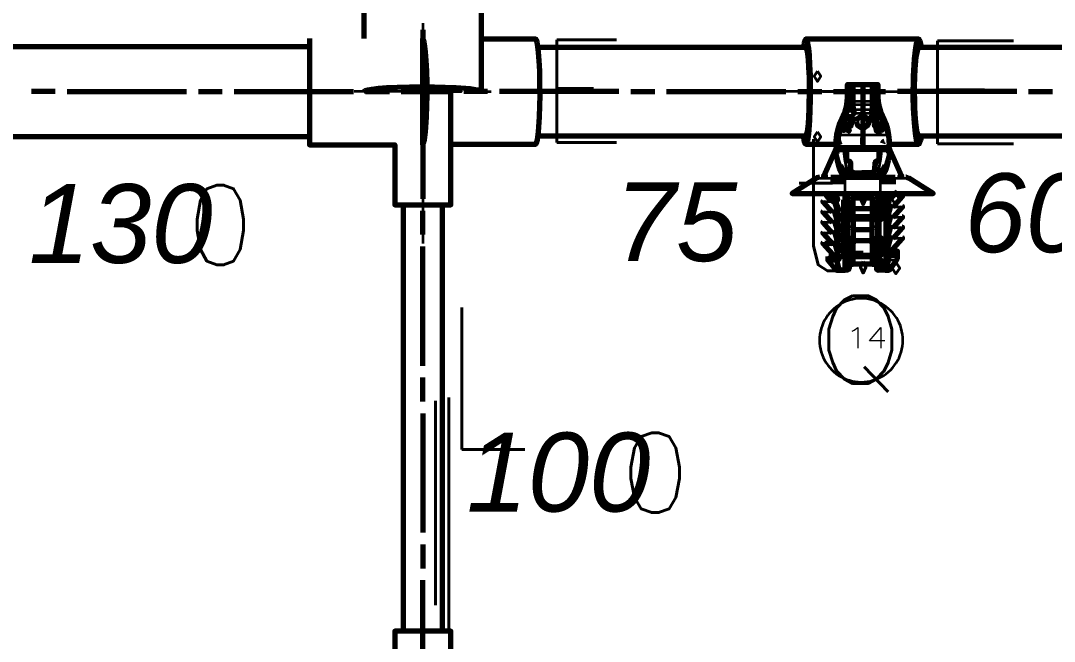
# Model space of a CAD drawing. Extents: x 0 to 174, y 0 to 33.
# Drawn here: x 29.973 to 33.384, y 7.103 to 9.153 of the extents above; entities that cross this region are included whole.
import ezdxf
from ezdxf.enums import TextEntityAlignment as Align

# ---------------------------------------------------------------- set-up
doc = ezdxf.new("R2010")
doc.units = 0
doc.layers.add('PDF2_문자', color=7, linetype='Continuous')
doc.layers.add('PDF2_형상', color=157, linetype='Continuous', true_color=0x405f80)
doc.layers.add('YOLO_TEXT', color=3, linetype='Continuous', true_color=0x008230)
doc.styles.add('OCR_LATIN', font='txt.shx')
doc.styles.add('PDF LucidaHandwriting Italic', font='ariali.ttf')

msp = doc.modelspace()

# ---------------------------------------------------------------- linework, layer by layer
at = {"layer": 'PDF2_형상', "lineweight": 70}
for points in [[(31.1057, 8.9185), (31.1069, 8.9201), (31.1101, 8.9219), (31.1188, 8.9243), (31.1317, 8.9267), (31.1536, 8.9293), (31.181, 8.9315), (31.2164, 8.9333), (31.2558, 8.9344), (31.3389, 8.9346), (31.4093, 8.9321), (31.456, 8.9282), (31.4806, 8.9243), (31.4906, 8.9213), (31.4926, 8.92), (31.4932, 8.9193), (31.4935, 8.9188), (31.4935, 8.9185), (31.4935, 9.2911)], [(31.1057, 9.2911), (31.1057, 9.0938)], [(30.9256, 9.0938), (30.9256, 8.7431), (31.2071, 8.7431), (31.2071, 8.5444), (31.3921, 8.5444), (31.3921, 8.9185)], [(31.2996, 8.7431), (31.2996, 9.0938)], [(31.2996, 8.7453), (31.2999, 8.7453), (31.3004, 8.7456), (31.3011, 8.7461), (31.3024, 8.7483), (31.3053, 8.7589), (31.3089, 8.7854), (31.3124, 8.8351), (31.314, 8.9072), (31.3139, 8.9475), (31.3129, 8.9861), (31.3114, 9.0197), (31.3092, 9.0485), (31.3069, 9.0676), (31.3044, 9.0815), (31.3025, 9.0881), (31.3011, 9.0907), (31.2996, 9.0917)], [(31.3921, 8.7453), (31.6724, 8.7453), (31.6726, 8.7453), (31.6732, 8.7456), (31.6738, 8.7461), (31.675, 8.7483), (31.6779, 8.7589), (31.6815, 8.7854), (31.685, 8.8351), (31.6868, 8.9072), (31.6865, 8.9475), (31.6857, 8.9861), (31.684, 9.0197), (31.6819, 9.0485), (31.6797, 9.0676), (31.6772, 9.0815), (31.6753, 9.0881), (31.6738, 9.0907), (31.6724, 9.0917), (31.4935, 9.0917)], [(32.9461, 8.7728), (32.9428, 8.7567), (32.9394, 8.7479), (32.9381, 8.746), (32.9374, 8.7454), (32.9367, 8.7453), (32.936, 8.7453), (32.9353, 8.7456), (32.9346, 8.7461), (32.9328, 8.7487), (32.9307, 8.7542), (32.9281, 8.7654), (32.9256, 8.7807), (32.9231, 8.8036), (32.921, 8.831), (32.9194, 8.8639), (32.9186, 8.8992), (32.9193, 8.9694), (32.9224, 9.0261), (32.9265, 9.0628), (32.9304, 9.0818), (32.9336, 9.0896), (32.935, 9.0911), (32.9357, 9.0915), (32.9364, 9.0917), (32.7517, 9.0917), (32.564, 9.0917), (32.566, 9.09), (32.5678, 9.086), (32.5697, 9.0776), (32.5722, 9.0611), (32.5744, 9.0389), (32.5764, 9.0078), (32.5778, 8.9721), (32.5783, 8.8928), (32.5762, 8.824), (32.5726, 8.7789), (32.569, 8.7561), (32.5663, 8.7474), (32.5651, 8.7457), (32.5646, 8.7453), (32.5642, 8.7453), (32.5639, 8.7453), (32.5636, 8.7453), (32.5631, 8.7456), (32.5624, 8.7462), (32.5608, 8.7497), (32.5583, 8.7589), (32.5563, 8.7728)], [(32.564, 9.0917), (32.5638, 9.0915), (32.5632, 9.0913), (32.5626, 9.0907), (32.5614, 9.0886), (32.5583, 9.0779), (32.5563, 9.064)], [(32.9461, 9.064), (32.9439, 9.076), (32.9414, 9.0846), (32.9394, 9.0892), (32.9379, 9.091), (32.9364, 9.0917)], [(30.9256, 9.0663), (29.1699, 9.0663)], [(31.6801, 8.7728), (32.564, 8.7728), (32.5643, 8.7728), (32.5646, 8.7729), (32.5651, 8.7733), (32.5663, 8.7753), (32.5689, 8.7851), (32.5722, 8.8108), (32.5751, 8.86), (32.5762, 8.9293), (32.5756, 8.9654), (32.5742, 8.9985), (32.5724, 9.0244), (32.5701, 9.0446), (32.5682, 9.0556), (32.566, 9.0622), (32.564, 9.064), (31.6801, 9.064)], [(33.5435, 9.064), (32.9364, 9.064), (32.9358, 9.0639), (32.9351, 9.0636), (32.9337, 9.0619), (32.9308, 9.0536), (32.9271, 9.0331), (32.9235, 8.994), (32.9214, 8.9362), (32.9222, 8.8707), (32.9236, 8.8415), (32.9257, 8.8161), (32.9279, 8.7981), (32.9304, 8.7846), (32.9325, 8.7776), (32.9343, 8.7742), (32.9364, 8.7728), (33.5435, 8.7728)], [(32.6642, 8.7453), (32.6644, 8.7561), (32.6665, 8.7761), (32.6713, 8.7988), (32.6771, 8.8165), (32.6865, 8.8381), (32.6931, 8.8529), (32.6978, 8.8685), (32.7007, 8.8846), (32.7017, 8.9007), (32.7017, 8.9421), (32.7117, 8.9421), (32.7179, 8.9421), (32.7204, 8.9421), (32.7229, 8.9421), (32.7804, 8.9421), (32.7829, 8.9421), (32.7854, 8.9421), (32.7917, 8.9421), (32.8017, 8.9421), (32.8017, 8.9007), (32.8026, 8.8846), (32.8054, 8.8685), (32.8101, 8.8529), (32.8167, 8.8381), (32.8225, 8.8258), (32.8274, 8.8133), (32.8329, 8.7949), (32.8368, 8.7761), (32.8389, 8.7561), (32.8392, 8.7453)], [(32.7211, 8.8585), (32.7207, 8.8632), (32.7204, 8.8728), (32.7204, 8.9421)], [(32.7829, 8.9421), (32.7829, 8.8728), (32.7825, 8.8632), (32.7821, 8.8585)], [(31.3118, 8.9301), (31.3118, 8.9293), (31.3108, 8.86), (31.3078, 8.8108), (31.3044, 8.7851), (31.3018, 8.7753), (31.3007, 8.7733), (31.3001, 8.7729), (31.2999, 8.7728), (31.2996, 8.7728), (31.2999, 8.7728), (31.3001, 8.7729), (31.3007, 8.7733), (31.3018, 8.7753), (31.3044, 8.7851), (31.3078, 8.8108), (31.3108, 8.86), (31.3118, 8.9293), (31.3117, 8.9325)], [(31.3094, 8.9303), (31.3046, 8.9303), (31.2996, 8.9303), (31.3057, 8.9303), (31.3117, 8.9301)], [(31.2996, 8.9185), (31.3094, 8.9185)], [(32.7014, 8.8872), (32.701, 8.8875), (32.701, 8.8878)], [(32.8065, 8.8449), (32.8042, 8.8606), (32.8019, 8.8872), (32.8022, 8.8875), (32.8022, 8.8878), (32.8018, 8.8876), (32.796, 8.8872)], [(32.699, 8.8606), (32.6968, 8.8449)], [(32.7167, 8.8493), (32.7167, 8.8606)], [(32.7867, 8.8606), (32.7867, 8.8493)], [(32.681, 8.8082), (32.6765, 8.7935), (32.6733, 8.7786)], [(32.8229, 8.8062), (32.8176, 8.8206), (32.8111, 8.8344)], [(29.1699, 8.7707), (30.9256, 8.7707)], [(32.6714, 8.7754), (32.6696, 8.7572), (32.6692, 8.7417)], [(32.564, 8.7453), (32.6642, 8.7453), (32.6642, 8.7371)], [(32.6642, 8.7339), (32.6638, 8.7322), (32.6222, 8.6389), (32.6285, 8.641), (32.6222, 8.6389), (32.6204, 8.6368), (32.6178, 8.636)], [(32.6692, 8.7322), (32.666, 8.7333), (32.6644, 8.7353), (32.6642, 8.7369), (32.6642, 8.7306), (32.6642, 8.7278), (32.6642, 8.7265), (32.6642, 8.7258), (32.6638, 8.7188), (32.6619, 8.7121), (32.6618, 8.7118), (32.6601, 8.7093)], [(32.6704, 8.7457), (32.6704, 8.7453), (32.6672, 8.7444), (32.665, 8.7421), (32.6642, 8.739)], [(32.6642, 8.7353), (32.6649, 8.739), (32.6671, 8.7424), (32.6703, 8.7444), (32.6742, 8.7453)], [(32.6801, 8.7535), (32.6767, 8.7524), (32.675, 8.7503), (32.6742, 8.7469)], [(32.8226, 8.7535), (32.8192, 8.7524), (32.8175, 8.7503), (32.8167, 8.7469)], [(32.8392, 8.739), (32.8383, 8.7421), (32.836, 8.7444), (32.8329, 8.7453)], [(32.8342, 8.7322), (32.8375, 8.7335), (32.839, 8.7363), (32.8392, 8.7371), (32.8392, 8.7453), (32.9364, 8.7453)], [(32.8392, 8.735), (32.8378, 8.7317), (32.8347, 8.7301), (32.8342, 8.7301)], [(32.8431, 8.7093), (32.8414, 8.7118), (32.8413, 8.7121), (32.8394, 8.7188), (32.8392, 8.7258), (32.8392, 8.7267), (32.8392, 8.7278), (32.8392, 8.7306), (32.8392, 8.735), (32.8392, 8.7369)], [(32.8392, 8.7339), (32.8394, 8.7322)], [(32.6638, 8.7322), (32.6601, 8.7121)], [(32.6642, 8.7306), (32.6644, 8.7287), (32.6656, 8.7272), (32.6672, 8.7262), (32.6692, 8.726)], [(32.6662, 8.7161), (32.6662, 8.7164), (32.6667, 8.72), (32.6681, 8.724), (32.6653, 8.7254), (32.6642, 8.7274), (32.6642, 8.7278)], [(32.8342, 8.7324), (32.6692, 8.7324)], [(32.6992, 8.726), (32.7026, 8.7274), (32.6992, 8.726), (32.6981, 8.7243), (32.6976, 8.7225)], [(32.6976, 8.7222), (32.6976, 8.7222)], [(32.8056, 8.7225), (32.8051, 8.7244), (32.8039, 8.7261), (32.8006, 8.7274), (32.7675, 8.7274), (32.7564, 8.7274), (32.7124, 8.7274), (32.7026, 8.7274)], [(32.8033, 8.6906), (32.8004, 8.6892), (32.7999, 8.6892), (32.7994, 8.6892), (32.7993, 8.6892), (32.8033, 8.6906), (32.804, 8.6914), (32.8056, 8.6954), (32.8057, 8.7222), (32.8056, 8.6954), (32.804, 8.6914)], [(32.8392, 8.7278), (32.839, 8.7274), (32.8382, 8.7257), (32.8368, 8.7246), (32.8351, 8.724), (32.8365, 8.72), (32.8369, 8.7163), (32.8369, 8.7161)], [(32.8856, 8.636), (32.8828, 8.6368), (32.881, 8.6389), (32.8747, 8.641), (32.8747, 8.636), (32.8747, 8.641), (32.881, 8.6389), (32.8394, 8.7322), (32.8431, 8.7121)], [(32.6786, 8.6753), (32.684, 8.6636), (32.6897, 8.6543), (32.6937, 8.6493), (32.6983, 8.6449)], [(32.7051, 8.689), (32.7047, 8.6892), (32.704, 8.6892), (32.7012, 8.6897), (32.6992, 8.6914)], [(32.7097, 8.6865), (32.7069, 8.6888), (32.7051, 8.689), (32.7089, 8.6875), (32.7097, 8.6865), (32.711, 8.6829)], [(32.7111, 8.6633), (32.711, 8.6829), (32.7111, 8.6633), (32.7111, 8.6632)], [(32.7921, 8.6632), (32.7908, 8.6579), (32.7921, 8.6632), (32.7921, 8.6633), (32.7922, 8.6829), (32.7928, 8.6851), (32.795, 8.6881), (32.7985, 8.6892), (32.7986, 8.6892), (32.7992, 8.6892)], [(32.7922, 8.6829), (32.7921, 8.6633)], [(32.7993, 8.6892), (32.7985, 8.6892), (32.7949, 8.6879), (32.7928, 8.6851)], [(32.8244, 8.6749), (32.8178, 8.6611), (32.8119, 8.6524), (32.8049, 8.6449)], [(32.6097, 8.636), (32.6004, 8.6338), (32.5992, 8.6329), (32.519, 8.5819), (32.6925, 8.5819), (32.8107, 8.5819), (32.9335, 8.5819), (32.971, 8.5819), (32.9808, 8.5819), (32.9828, 8.5819), (32.9842, 8.5819), (32.904, 8.6329), (32.895, 8.636), (32.8935, 8.636)], [(32.6285, 8.636), (32.6285, 8.641)], [(32.6463, 8.636), (32.6608, 8.636), (32.6925, 8.636), (32.8107, 8.636), (32.8424, 8.636), (32.8588, 8.636)], [(32.6861, 8.6443), (32.6872, 8.6418), (32.6869, 8.639), (32.6851, 8.6368), (32.6825, 8.636)], [(32.7124, 8.6579), (32.7111, 8.6632), (32.7124, 8.6579), (32.7143, 8.6551), (32.7183, 8.6519), (32.7239, 8.6507), (32.7486, 8.6507), (32.7546, 8.6507), (32.7486, 8.6507)], [(32.7908, 8.6579), (32.789, 8.6551), (32.785, 8.6519), (32.7794, 8.6507), (32.7546, 8.6507)], [(32.6447, 8.6212), (32.6925, 8.6212)], [(32.8107, 8.6212), (32.8604, 8.6212)], [(32.6382, 8.5807), (32.6322, 8.5775), (32.6312, 8.5769), (32.63, 8.5803), (32.6296, 8.5839)], [(32.6312, 8.5769), (32.634, 8.5718), (32.641, 8.5756), (32.634, 8.5718), (32.6379, 8.5672), (32.6626, 8.5478)], [(32.6428, 8.5733), (32.6379, 8.5672)], [(32.6444, 8.5814), (32.6453, 8.58), (32.6479, 8.5768), (32.6619, 8.566), (32.6633, 8.5653), (32.665, 8.5656), (32.6662, 8.5667), (32.6667, 8.5682), (32.6681, 8.5604), (32.6654, 8.56), (32.6619, 8.566), (32.6639, 8.5653), (32.6658, 8.5663), (32.6667, 8.5682)], [(32.6619, 8.566), (32.6619, 8.566)], [(32.6661, 8.5665), (32.6643, 8.5651), (32.6626, 8.5649)], [(32.7201, 8.5221), (32.7201, 8.5256), (32.7201, 8.5269), (32.7201, 8.5297), (32.7201, 8.5379), (32.7201, 8.5506), (32.7201, 8.5663), (32.7201, 8.5681), (32.7201, 8.5689), (32.7201, 8.5692), (32.7201, 8.5693), (32.7201, 8.5694), (32.7201, 8.5693), (32.7201, 8.5681), (32.7831, 8.5681), (32.7831, 8.5663), (32.7831, 8.5506), (32.7831, 8.5379), (32.7831, 8.5297), (32.7831, 8.5269), (32.7831, 8.5221)], [(32.8274, 8.5811), (32.8274, 8.3339), (32.8269, 8.3303), (32.8264, 8.3293), (32.8262, 8.329), (32.8257, 8.3289), (32.8194, 8.3289), (32.8158, 8.3289), (32.8126, 8.3289), (32.8104, 8.3289), (32.8096, 8.3289), (32.8115, 8.3293), (32.8132, 8.3304), (32.8142, 8.3319), (32.8146, 8.3339)], [(32.8376, 8.3289), (32.8371, 8.3289), (32.8353, 8.3289), (32.8289, 8.3289), (32.8303, 8.331), (32.8372, 8.3619), (32.8381, 8.3674), (32.8383, 8.3732), (32.8383, 8.3792), (32.8378, 8.3811), (32.8304, 8.3811), (32.8299, 8.3817), (32.8297, 8.3831), (32.8297, 8.3842), (32.8301, 8.3875), (32.8436, 8.4337), (32.8433, 8.4362), (32.8414, 8.4362), (32.8411, 8.4361), (32.841, 8.4357), (32.8314, 8.409), (32.8311, 8.4085), (32.8308, 8.4083), (32.8307, 8.4082), (32.8306, 8.4083), (32.8303, 8.4085), (32.8299, 8.4096), (32.8297, 8.4112), (32.8297, 8.4156), (32.83, 8.4201), (32.8308, 8.4242), (32.8436, 8.4682), (32.8433, 8.4707), (32.8414, 8.4707), (32.8411, 8.4706), (32.841, 8.4701), (32.8314, 8.4435), (32.8311, 8.4429), (32.8308, 8.4428), (32.8307, 8.4426), (32.8306, 8.4428), (32.8303, 8.4429), (32.8299, 8.444), (32.8297, 8.4457), (32.8297, 8.45), (32.83, 8.4546), (32.8308, 8.4586), (32.8436, 8.5026), (32.8433, 8.5051), (32.8414, 8.5051), (32.8411, 8.505), (32.841, 8.5046), (32.8314, 8.4779), (32.8311, 8.4774), (32.8308, 8.4772), (32.8307, 8.4771), (32.8306, 8.4772), (32.8303, 8.4774), (32.8299, 8.4785), (32.8297, 8.4801), (32.8297, 8.4844), (32.83, 8.489), (32.8308, 8.4931), (32.8436, 8.5371), (32.8433, 8.5396), (32.8414, 8.5396), (32.8411, 8.5394), (32.841, 8.539), (32.8314, 8.5124), (32.8311, 8.5118), (32.8308, 8.5117), (32.8307, 8.5115), (32.8306, 8.5117), (32.8303, 8.5118), (32.8299, 8.5129), (32.8297, 8.5146), (32.8297, 8.5189), (32.83, 8.5235), (32.8308, 8.5275), (32.8436, 8.5715), (32.8433, 8.574), (32.8414, 8.574), (32.8411, 8.5739), (32.841, 8.5735)], [(32.8297, 8.549), (32.8297, 8.5812)], [(32.8401, 8.549), (32.8297, 8.549), (32.8299, 8.5474), (32.8303, 8.5463), (32.8306, 8.5461), (32.8307, 8.546), (32.8308, 8.5461), (32.8311, 8.5463), (32.8314, 8.5468), (32.841, 8.5735), (32.8314, 8.5468)], [(32.8413, 8.5822), (32.8378, 8.5765), (32.8351, 8.5769), (32.8365, 8.5846)], [(32.8351, 8.5642), (32.8351, 8.5704), (32.8351, 8.5719), (32.8351, 8.5757), (32.8351, 8.5769)], [(32.8397, 8.5638), (32.8678, 8.585)], [(32.8521, 8.5371), (32.8832, 8.5715), (32.8831, 8.5736), (32.8821, 8.574)], [(31.2346, 8.5444), (31.2346, 7.1369)], [(31.3646, 7.1369), (31.3646, 8.5444)], [(32.6212, 8.5572), (32.6197, 8.5558), (32.6201, 8.5547), (32.6511, 8.5203)], [(32.6631, 8.5022), (32.6735, 8.5022), (32.6732, 8.5068), (32.6725, 8.5107), (32.6596, 8.5547), (32.6596, 8.5565), (32.66, 8.5572), (32.6618, 8.5572), (32.6619, 8.5572), (32.6621, 8.5571), (32.6622, 8.5568)], [(32.6719, 8.53), (32.6622, 8.5568), (32.6719, 8.53), (32.6722, 8.5294), (32.6724, 8.5293), (32.6726, 8.5293), (32.6729, 8.5296), (32.6733, 8.5307), (32.6735, 8.5322)], [(32.689, 8.3661), (32.689, 8.5612)], [(32.6939, 8.5537), (32.6904, 8.5537), (32.6904, 8.4962), (32.6939, 8.4962)], [(32.701, 8.5537), (32.7064, 8.5537), (32.7064, 8.4962), (32.701, 8.4962)], [(32.7201, 8.5397), (32.7201, 8.5417), (32.7201, 8.5474)], [(32.7201, 8.4867), (32.7201, 8.4901), (32.7201, 8.4915), (32.7201, 8.4943), (32.7201, 8.5025), (32.7201, 8.515), (32.7201, 8.5308), (32.7201, 8.5326), (32.7201, 8.5335), (32.7201, 8.5337), (32.7201, 8.5339), (32.7201, 8.534), (32.7201, 8.5339), (32.7201, 8.5326), (32.7831, 8.5326), (32.7831, 8.5308), (32.7831, 8.5151), (32.7831, 8.5025), (32.7831, 8.4943), (32.7831, 8.4915), (32.7831, 8.4867)], [(32.7831, 8.5474), (32.7831, 8.5417), (32.7831, 8.5397)], [(32.8024, 8.4962), (32.7968, 8.4962), (32.7968, 8.5537), (32.8024, 8.5537)], [(32.8093, 8.5537), (32.8128, 8.5537), (32.8128, 8.4962), (32.8093, 8.4962)], [(32.8143, 8.5612), (32.8143, 8.5333)], [(32.8521, 8.5026), (32.8832, 8.5371), (32.8831, 8.5392), (32.8821, 8.5396)], [(32.6212, 8.5228), (32.6197, 8.5214), (32.6201, 8.5203), (32.6511, 8.4858)], [(32.6631, 8.4678), (32.6735, 8.4678), (32.6732, 8.4724), (32.6725, 8.4762), (32.6596, 8.5203), (32.6596, 8.5221), (32.66, 8.5228), (32.6618, 8.5228), (32.6619, 8.5228), (32.6621, 8.5226), (32.6622, 8.5224), (32.6719, 8.4956), (32.6722, 8.495), (32.6724, 8.4949), (32.6726, 8.4949), (32.6729, 8.4951), (32.6733, 8.4962), (32.6735, 8.4978), (32.6735, 8.5022)], [(32.7831, 8.5119), (32.7831, 8.5063), (32.7831, 8.5043), (32.7201, 8.5043), (32.7201, 8.5063), (32.7201, 8.5119)], [(32.7201, 8.4983), (32.7201, 8.4985), (32.7201, 8.4983)], [(32.7831, 8.4511), (32.7831, 8.4561), (32.7831, 8.4589), (32.7831, 8.4671), (32.7831, 8.4796), (32.7831, 8.4954), (32.7831, 8.4971), (32.7831, 8.4983), (32.7831, 8.4981), (32.7831, 8.4972), (32.7201, 8.4972), (32.7201, 8.4983), (32.7201, 8.4981), (32.7201, 8.4971), (32.7201, 8.4954), (32.7201, 8.4796), (32.7201, 8.4671), (32.7201, 8.4589), (32.7201, 8.4561), (32.7201, 8.4546), (32.7201, 8.4511)], [(32.7831, 8.4983), (32.7831, 8.4985), (32.7831, 8.4983)], [(32.8521, 8.4682), (32.8832, 8.5026), (32.8831, 8.5047), (32.8821, 8.5051)], [(32.6212, 8.4883), (32.6197, 8.4869), (32.6201, 8.4858), (32.6511, 8.4514)], [(32.6735, 8.4678), (32.6735, 8.4633), (32.6733, 8.4618), (32.6729, 8.4607), (32.6726, 8.4604), (32.6724, 8.4604), (32.6722, 8.4606), (32.6719, 8.4611), (32.6622, 8.4879), (32.6621, 8.4882), (32.6619, 8.4883), (32.6618, 8.4883), (32.66, 8.4883), (32.6596, 8.4876), (32.6596, 8.4858), (32.6725, 8.4418), (32.6732, 8.4379), (32.6735, 8.4333), (32.6735, 8.4289), (32.6733, 8.4274), (32.6729, 8.4263), (32.6726, 8.426), (32.6724, 8.426), (32.6722, 8.4261), (32.6719, 8.4267), (32.6622, 8.4535), (32.6621, 8.4537), (32.6619, 8.4539), (32.6618, 8.4539), (32.66, 8.4539), (32.6596, 8.4532), (32.6596, 8.4514), (32.6725, 8.4074), (32.6732, 8.4035), (32.6735, 8.3989), (32.6735, 8.3944), (32.6733, 8.3928), (32.6729, 8.3918), (32.6726, 8.3915), (32.6724, 8.3915), (32.6722, 8.3917), (32.6719, 8.3922), (32.6622, 8.419), (32.6621, 8.4193), (32.6619, 8.4194), (32.6618, 8.4194), (32.66, 8.4194), (32.6596, 8.4188), (32.6596, 8.4169), (32.6326, 8.4169), (32.6267, 8.4169)], [(32.7201, 8.4689), (32.7201, 8.4708), (32.7201, 8.4765)], [(32.7201, 8.4629), (32.7201, 8.4631), (32.7201, 8.4629)], [(32.7831, 8.4157), (32.7831, 8.4207), (32.7831, 8.4235), (32.7831, 8.4317), (32.7831, 8.4442), (32.7831, 8.46), (32.7831, 8.4617), (32.7831, 8.4629), (32.7831, 8.4626), (32.7831, 8.4618), (32.7201, 8.4618), (32.7201, 8.4629), (32.7201, 8.4626), (32.7201, 8.4617), (32.7201, 8.46), (32.7201, 8.4442), (32.7201, 8.4317), (32.7201, 8.4235), (32.7201, 8.4207), (32.7201, 8.4192), (32.7201, 8.4157)], [(32.7831, 8.4765), (32.7831, 8.4708), (32.7831, 8.4689)], [(32.7831, 8.4629), (32.7831, 8.4631), (32.7831, 8.4629)], [(32.8521, 8.4337), (32.8832, 8.4682), (32.8831, 8.4703), (32.8821, 8.4707)], [(32.6212, 8.4539), (32.6197, 8.4524), (32.6201, 8.4514), (32.6544, 8.4133)], [(32.6939, 8.4357), (32.6904, 8.4357), (32.6904, 8.3782), (32.6939, 8.3782)], [(32.701, 8.3782), (32.7064, 8.3782), (32.7064, 8.4357), (32.701, 8.4357)], [(32.7201, 8.4335), (32.7201, 8.4354), (32.7201, 8.4411)], [(32.7201, 8.4275), (32.7201, 8.4276), (32.7201, 8.4275)], [(32.7201, 8.3782), (32.7201, 8.381), (32.7201, 8.384), (32.7201, 8.3853), (32.7201, 8.3881), (32.7201, 8.3961), (32.7201, 8.4087), (32.7201, 8.4246), (32.7201, 8.4263), (32.7201, 8.4272), (32.7201, 8.4275), (32.7201, 8.4264), (32.7831, 8.4264), (32.7831, 8.4272), (32.7831, 8.4275), (32.7831, 8.4263), (32.7831, 8.4246), (32.7831, 8.4087), (32.7831, 8.3963), (32.7831, 8.3881), (32.7831, 8.3853), (32.7831, 8.384), (32.7831, 8.381), (32.7831, 8.379), (32.7831, 8.3782), (32.7831, 8.3757), (32.7831, 8.3683), (32.7831, 8.3608), (32.7831, 8.3544), (32.7831, 8.3501), (32.7831, 8.3486), (32.7921, 8.3486), (32.7969, 8.3486), (32.7969, 8.3339), (32.7972, 8.3319), (32.7983, 8.3304), (32.8, 8.3293), (32.8018, 8.3289), (32.8021, 8.3289), (32.8021, 8.329), (32.8022, 8.3382)], [(32.7831, 8.4411), (32.7831, 8.4354), (32.7831, 8.4335)], [(32.7831, 8.4275), (32.7831, 8.4276), (32.7831, 8.4275)], [(32.8024, 8.4357), (32.7968, 8.4357), (32.7968, 8.3782), (32.8024, 8.3782)], [(32.8093, 8.3782), (32.8128, 8.3782), (32.8128, 8.4357), (32.8093, 8.4357)], [(32.8403, 8.3842), (32.8415, 8.3875), (32.8832, 8.4337), (32.8831, 8.4358), (32.8821, 8.4362)], [(32.6212, 8.4194), (32.6197, 8.4179), (32.6201, 8.4169), (32.6618, 8.3707), (32.6631, 8.3674)], [(32.6596, 8.4169), (32.6731, 8.3707), (32.6735, 8.3674), (32.6735, 8.3664), (32.6729, 8.3643), (32.6653, 8.3643), (32.6531, 8.3643), (32.644, 8.3643), (32.644, 8.3693), (32.6463, 8.3693), (32.6431, 8.3736), (32.6426, 8.374), (32.6419, 8.3742), (32.6412, 8.3742), (32.6403, 8.3742), (32.64, 8.3742), (32.6399, 8.3742)], [(32.7201, 8.3981), (32.7201, 8.4), (32.7201, 8.4057)], [(32.7831, 8.4057), (32.7831, 8.4), (32.7831, 8.3981)], [(32.6365, 8.3742), (32.6365, 8.3629), (32.6368, 8.3619), (32.6615, 8.3308), (32.6654, 8.3289), (32.6657, 8.3289), (32.6678, 8.3289), (32.6743, 8.3289), (32.6775, 8.3289), (32.6771, 8.329), (32.6768, 8.3293), (32.6764, 8.3303), (32.676, 8.3319), (32.6758, 8.3339)], [(32.644, 8.3643), (32.6429, 8.3643), (32.6412, 8.3687), (32.6403, 8.3658), (32.6399, 8.3629), (32.6429, 8.3643)], [(32.6653, 8.3643), (32.6649, 8.3633), (32.665, 8.3619), (32.6461, 8.3619), (32.6418, 8.3619), (32.6406, 8.3619)], [(32.6611, 8.3643), (32.6631, 8.3664)], [(32.665, 8.3619), (32.6731, 8.3308), (32.6743, 8.3289), (32.6678, 8.3289), (32.666, 8.3289), (32.6654, 8.3289)], [(32.7061, 8.3782), (32.7061, 8.3525)], [(32.7063, 8.3486), (32.7111, 8.3486), (32.7201, 8.3486), (32.7201, 8.3501), (32.7201, 8.3543), (32.7201, 8.3607), (32.7201, 8.3683), (32.7201, 8.3757), (32.7201, 8.3774), (32.7201, 8.3782), (32.7831, 8.3782)], [(32.7201, 8.3853), (32.7536, 8.3853)], [(32.8257, 8.3289), (32.8289, 8.3289), (32.8353, 8.3289), (32.8374, 8.3289), (32.8376, 8.3289), (32.8417, 8.331), (32.8632, 8.3619), (32.8667, 8.3708), (32.8668, 8.3732), (32.8668, 8.391), (32.8653, 8.391), (32.8635, 8.391), (32.8668, 8.391)], [(32.8378, 8.3811), (32.8497, 8.3811), (32.8586, 8.3811), (32.8601, 8.3808)], [(32.8401, 8.3831), (32.8422, 8.3811)], [(32.8635, 8.391), (32.8621, 8.391), (32.8614, 8.391), (32.8607, 8.3908), (32.8601, 8.3903), (32.8571, 8.386), (32.855, 8.3831)], [(32.6775, 8.3289), (32.6837, 8.3289), (32.6875, 8.3289), (32.6907, 8.3289), (32.6928, 8.3289), (32.6936, 8.3289), (32.6917, 8.3293), (32.6901, 8.3304), (32.689, 8.3319), (32.6886, 8.3339)], [(32.7064, 8.3486), (32.7064, 8.3339), (32.706, 8.3319), (32.7049, 8.3304), (32.7033, 8.3293), (32.7014, 8.3289), (32.7011, 8.3289), (32.6936, 8.3289), (32.6937, 8.329), (32.6937, 8.3382)], [(32.6936, 8.3289), (32.6936, 8.3289)], [(32.7011, 8.3289), (32.7011, 8.329), (32.7011, 8.3382)], [(32.7831, 8.3486), (32.7201, 8.3486)], [(32.8094, 8.3382), (32.8096, 8.329), (32.8096, 8.3289), (32.8021, 8.3289)], [(32.8096, 8.3289), (32.8096, 8.3289)], [(31.2071, 6.7629), (31.3921, 6.7629), (31.3921, 6.9506), (31.3921, 7.1369), (31.2071, 7.1369), (31.2071, 6.9506), (31.2071, 6.9378)]]:
    msp.add_lwpolyline(points, dxfattribs=at)
at = {"layer": 'PDF2_형상', "color": 18, "lineweight": 35, "true_color": 0x260000}
for points in [[(31.2996, 9.1442), (31.2996, 9.0654)], [(31.2996, 9.1221), (31.2996, 8.7625)], [(31.2996, 8.9975), (31.2996, 9.0464), (31.2996, 8.8101)], [(31.2996, 9.026), (31.2996, 8.7578)], [(31.2996, 8.5644), (31.2996, 8.9581)], [(30.0871, 8.9185), (30.0083, 8.9185)], [(30.1264, 8.9185), (30.5201, 8.9185)], [(30.5594, 8.9185), (30.6382, 8.9185)], [(30.6776, 8.9185), (31.0712, 8.9185)], [(31.0339, 8.9185), (30.7976, 8.9185)], [(31.1519, 8.9185), (31.0732, 8.9185)], [(31.1107, 8.9185), (31.1894, 8.9185)], [(31.4072, 8.9185), (31.1429, 8.9185)], [(31.3957, 8.9185), (31.1475, 8.9185)], [(31.2287, 8.9185), (31.4275, 8.9185), (31.1914, 8.9185)], [(31.5137, 8.9185), (31.435, 8.9185)], [(31.4465, 8.9185), (31.5253, 8.9185)], [(31.9468, 8.9185), (31.5532, 8.9185)], [(31.5647, 8.9185), (31.8289, 8.9185)], [(31.9863, 8.9185), (32.065, 8.9185)], [(32.1043, 8.9185), (32.4981, 8.9185)], [(32.579, 8.9185), (32.4074, 8.9185)], [(32.5374, 8.9185), (32.6161, 8.9185)], [(32.7653, 8.9185), (32.5885, 8.9185)], [(32.7085, 8.9185), (32.594, 8.9185)], [(32.6185, 8.9185), (32.6972, 8.9185)], [(32.6556, 8.9185), (32.9036, 8.9185)], [(32.7365, 8.9185), (32.9082, 8.9185)], [(32.8265, 8.9185), (32.7478, 8.9185)], [(32.8046, 8.9185), (32.8833, 8.9185)], [(33.2597, 8.9185), (32.866, 8.9185)], [(32.9228, 8.9185), (33.0996, 8.9185)], [(33.299, 8.9185), (33.3778, 8.9185)], [(31.2996, 8.6921), (31.2996, 8.7708)], [(31.2996, 8.6526), (31.2996, 8.4164)], [(31.2996, 8.4463), (31.2996, 8.525)], [(31.2996, 8.0132), (31.2996, 8.4069)], [(31.2996, 7.8951), (31.2996, 7.9739)], [(31.2996, 7.8557), (31.2996, 7.4621)], [(31.2996, 7.4226), (31.2996, 7.3439)], [(31.2996, 7.3046), (31.2996, 6.9108)], [(31.2996, 7.1225), (31.2996, 7.2649)]]:
    msp.add_lwpolyline(points, dxfattribs=at)
at = {"layer": 'PDF2_형상', "color": 3, "lineweight": 70}
for points in [[(31.2996, 9.1221), (31.2996, 8.9185), (31.2996, 8.5644)], [(30.0871, 8.9185), (30.0083, 8.9185)], [(30.1264, 8.9185), (30.5201, 8.9185)], [(30.5594, 8.9185), (30.6382, 8.9185)], [(30.6776, 8.9185), (31.0712, 8.9185)], [(31.1107, 8.9185), (31.1894, 8.9185)], [(31.2287, 8.9185), (31.2996, 8.9185), (31.3957, 8.9185)], [(31.5137, 8.9185), (31.435, 8.9185)], [(31.9468, 8.9185), (31.5532, 8.9185)], [(31.9863, 8.9185), (32.065, 8.9185)], [(32.1043, 8.9185), (32.4981, 8.9185)], [(32.5374, 8.9185), (32.6161, 8.9185)], [(32.6556, 8.9185), (32.7517, 8.9185), (32.8265, 8.9185)], [(33.2597, 8.9185), (32.866, 8.9185)], [(33.299, 8.9185), (33.3778, 8.9185)], [(31.2996, 8.4463), (31.2996, 8.525)], [(31.2996, 8.0132), (31.2996, 8.4069)], [(31.2996, 7.8951), (31.2996, 7.9739)], [(31.2996, 7.8557), (31.2996, 7.4621)], [(31.2996, 7.4226), (31.2996, 7.3439)], [(31.2996, 6.8849), (31.2996, 6.9506), (31.2996, 7.3046)]]:
    msp.add_lwpolyline(points, dxfattribs=at)
at = {"layer": 'PDF2_형상', "lineweight": 35}
for points in [[(32.7117, 8.9421), (32.7117, 8.9007), (32.7017, 8.9007)], [(32.7179, 8.8728), (32.7179, 8.9421)], [(32.7229, 8.9421), (32.7229, 8.8867), (32.7804, 8.8867), (32.7804, 8.9421)], [(32.7854, 8.9421), (32.7854, 8.8728), (32.7829, 8.8728)], [(32.7917, 8.9421), (32.7917, 8.9007), (32.8014, 8.9007), (32.8017, 8.9007)], [(32.7117, 8.9007), (32.7106, 8.8833), (32.7075, 8.8661), (32.7025, 8.8494), (32.6954, 8.8335), (32.6865, 8.8381)], [(32.7193, 8.8581), (32.7182, 8.8647), (32.7179, 8.8728), (32.7204, 8.8728)], [(32.7829, 8.8867), (32.7821, 8.8867), (32.7804, 8.8867), (32.7804, 8.8746), (32.7229, 8.8746), (32.7229, 8.8867), (32.7211, 8.8867), (32.7204, 8.8867)], [(32.7829, 8.8751), (32.7829, 8.875), (32.7828, 8.875), (32.7826, 8.8749), (32.7821, 8.8747), (32.7804, 8.8746), (32.7804, 8.8583), (32.7229, 8.8583), (32.7229, 8.8746), (32.7211, 8.8747), (32.7206, 8.8749), (32.7204, 8.875), (32.7204, 8.8751)], [(32.7854, 8.8728), (32.785, 8.8647), (32.7839, 8.8581)], [(32.8078, 8.8335), (32.8008, 8.8494), (32.7957, 8.8661), (32.7926, 8.8833), (32.7917, 8.9007)], [(32.6714, 8.7754), (32.8318, 8.7754), (32.8282, 8.7908), (32.8221, 8.8054), (32.8185, 8.8125), (32.8149, 8.8196), (32.8114, 8.8265), (32.8078, 8.8335), (32.8156, 8.8375), (32.8167, 8.8381)], [(32.7821, 8.8585), (32.7804, 8.8583), (32.7804, 8.8462), (32.7229, 8.8462), (32.7229, 8.8583), (32.7211, 8.8585)], [(32.6954, 8.8335), (32.6919, 8.8265), (32.6883, 8.8196), (32.6847, 8.8125), (32.6811, 8.8054), (32.675, 8.7908), (32.6714, 8.7754), (32.6682, 8.7758), (32.6671, 8.776), (32.6665, 8.7761)], [(32.8368, 8.7761), (32.8318, 8.7754), (32.8336, 8.7572), (32.8342, 8.7417), (32.8364, 8.7421), (32.8382, 8.7432), (32.8389, 8.7442), (32.8392, 8.7453)], [(32.6642, 8.7453), (32.6644, 8.7439), (32.6656, 8.7428), (32.6692, 8.7417), (32.6692, 8.7324), (32.6692, 8.7322), (32.6692, 8.726)], [(32.6642, 8.7274), (32.6661, 8.7171), (32.6662, 8.7164), (32.6662, 8.7181), (32.6679, 8.7203), (32.6713, 8.7217), (32.6806, 8.7229), (32.6892, 8.7226), (32.689, 8.73), (32.7517, 8.7304), (32.8143, 8.73), (32.8197, 8.7297), (32.8251, 8.729), (32.8301, 8.7278), (32.8342, 8.726), (32.8342, 8.7301), (32.8342, 8.7322), (32.8342, 8.7324), (32.8342, 8.7417)], [(32.6285, 8.636), (32.6285, 8.6375), (32.6285, 8.641), (32.6601, 8.7121), (32.6601, 8.7093), (32.6628, 8.6901), (32.6671, 8.6717), (32.6706, 8.6617), (32.6747, 8.6522), (32.6783, 8.6463), (32.6825, 8.641), (32.6846, 8.6429), (32.6854, 8.6436), (32.686, 8.6442), (32.6861, 8.6443), (32.6815, 8.6503), (32.6779, 8.6568), (32.6728, 8.6701), (32.6681, 8.6888), (32.6649, 8.7121)], [(32.6601, 8.7121), (32.6619, 8.7121)], [(32.6642, 8.7278), (32.6649, 8.7121), (32.6618, 8.7118)], [(32.6662, 8.7164), (32.6662, 8.7164)], [(32.6662, 8.7164), (32.6662, 8.7164)], [(32.6662, 8.7161), (32.6728, 8.691), (32.6786, 8.6753)], [(32.6681, 8.724), (32.6692, 8.726), (32.6732, 8.7278), (32.6782, 8.729), (32.689, 8.73)], [(32.6983, 8.6449), (32.7042, 8.6449), (32.7006, 8.655), (32.6975, 8.6671), (32.6921, 8.6954), (32.6892, 8.7226), (32.6976, 8.7225)], [(32.8049, 8.6449), (32.7992, 8.6449), (32.8026, 8.655), (32.8058, 8.6671), (32.8111, 8.6954), (32.8142, 8.7226), (32.8225, 8.7229), (32.8313, 8.7219), (32.834, 8.7208), (32.836, 8.7199), (32.8369, 8.7182), (32.8369, 8.7163), (32.8372, 8.7178), (32.839, 8.7274)], [(32.8056, 8.7225), (32.8142, 8.7226), (32.8143, 8.73)], [(32.8747, 8.641), (32.8431, 8.7121), (32.8431, 8.7093), (32.8404, 8.6901), (32.8361, 8.6717), (32.8326, 8.6617), (32.8285, 8.6522), (32.8249, 8.6463), (32.8207, 8.641), (32.8172, 8.6443), (32.8218, 8.6504), (32.8254, 8.6571), (32.831, 8.6717), (32.8358, 8.6918), (32.8383, 8.7121), (32.8414, 8.7118)], [(32.8369, 8.7161), (32.8306, 8.6915), (32.8244, 8.6749)], [(32.8392, 8.7306), (32.8387, 8.7287), (32.8376, 8.7272), (32.836, 8.7262), (32.8342, 8.726), (32.8351, 8.724)], [(32.8383, 8.7121), (32.8392, 8.7278)], [(32.8413, 8.7121), (32.8431, 8.7121)], [(32.7985, 8.6892), (32.7985, 8.6892)], [(32.7993, 8.6892), (32.7992, 8.6892)], [(32.5992, 8.6329), (32.6925, 8.6329), (32.6925, 8.636)], [(32.6861, 8.6443), (32.6983, 8.6449), (32.6999, 8.6424), (32.6999, 8.6393), (32.6982, 8.6369), (32.6957, 8.636)], [(32.8107, 8.636), (32.8107, 8.6329), (32.6925, 8.6329), (32.6925, 8.5819)], [(32.8006, 8.636), (32.7999, 8.6362), (32.7992, 8.6369), (32.7983, 8.6393), (32.7986, 8.6437), (32.7992, 8.6449), (32.7517, 8.6442), (32.7042, 8.6449), (32.705, 8.6424), (32.705, 8.6393), (32.7042, 8.6371), (32.7036, 8.6364), (32.7031, 8.6361), (32.7026, 8.636)], [(32.8075, 8.636), (32.805, 8.6369), (32.8035, 8.6393), (32.8033, 8.6424), (32.8049, 8.6449), (32.8172, 8.6443)], [(32.8107, 8.5819), (32.8107, 8.6329), (32.8768, 8.6329), (32.904, 8.6329)], [(32.6382, 8.5807), (32.641, 8.5756), (32.6428, 8.5733), (32.6657, 8.5554), (32.666, 8.5519), (32.6651, 8.549), (32.664, 8.5478), (32.6635, 8.5476), (32.6626, 8.5478)], [(32.6453, 8.58), (32.6446, 8.5796), (32.6426, 8.5786), (32.6419, 8.5801), (32.6444, 8.5814)], [(32.6479, 8.5768), (32.6461, 8.5746), (32.6426, 8.5786)], [(32.6654, 8.56), (32.6657, 8.5592), (32.6461, 8.5746)], [(32.689, 8.5635), (32.689, 8.5831)], [(32.6939, 8.5537), (32.6939, 8.5612), (32.689, 8.5612), (32.689, 8.5635), (32.6892, 8.5635), (32.6893, 8.5633), (32.6939, 8.5631), (32.6939, 8.5825)], [(32.7058, 8.5612), (32.7058, 8.5635), (32.7057, 8.5635), (32.7056, 8.5633), (32.701, 8.5631), (32.701, 8.5612), (32.6939, 8.5612), (32.6939, 8.5631), (32.701, 8.5631), (32.701, 8.5825)], [(32.7058, 8.5831), (32.7058, 8.5635)], [(32.7201, 8.5663), (32.7831, 8.5663)], [(32.7974, 8.5635), (32.7974, 8.5831)], [(32.8024, 8.5825), (32.8024, 8.5631), (32.8093, 8.5631), (32.8093, 8.5612), (32.8024, 8.5612), (32.8024, 8.5631), (32.7978, 8.5633), (32.7975, 8.5635), (32.7974, 8.5635), (32.7974, 8.5612)], [(32.8143, 8.5831), (32.8143, 8.5635), (32.8143, 8.5612), (32.8093, 8.5612), (32.8093, 8.5537)], [(32.8093, 8.5825), (32.8093, 8.5631), (32.8139, 8.5633), (32.8142, 8.5635), (32.8143, 8.5635)], [(32.8378, 8.5765), (32.8375, 8.5757), (32.8375, 8.5719), (32.8351, 8.5719)], [(32.8351, 8.5757), (32.8375, 8.5757)], [(32.8351, 8.5642), (32.8361, 8.5642), (32.8351, 8.5704), (32.8374, 8.5707)], [(32.8397, 8.5638), (32.8394, 8.5638), (32.8393, 8.5638), (32.8387, 8.5639), (32.8383, 8.5643), (32.8378, 8.5657), (32.8364, 8.5647), (32.8361, 8.5642), (32.8371, 8.5617), (32.8387, 8.5603)], [(32.8378, 8.5657), (32.8374, 8.5707), (32.8375, 8.5719), (32.8631, 8.5913)], [(32.6596, 8.5547), (32.6308, 8.5547), (32.6228, 8.5547), (32.6214, 8.5547), (32.6201, 8.5547)], [(32.6735, 8.5322), (32.6631, 8.5322)], [(32.6682, 8.5554), (32.6674, 8.5494), (32.6658, 8.5464), (32.665, 8.5456), (32.6646, 8.5454), (32.6642, 8.5453), (32.6638, 8.5456)], [(32.6681, 8.5604), (32.6682, 8.5592), (32.6657, 8.5592), (32.6657, 8.5554), (32.6682, 8.5554), (32.6682, 8.5592)], [(32.701, 8.5537), (32.701, 8.5612), (32.7058, 8.5612), (32.7058, 8.5537)], [(32.7201, 8.5308), (32.7831, 8.5308)], [(32.7974, 8.5537), (32.7974, 8.5612), (32.8024, 8.5612), (32.8024, 8.5537)], [(32.8832, 8.5371), (32.8436, 8.5371)], [(32.6596, 8.5203), (32.6308, 8.5203), (32.6228, 8.5203), (32.6214, 8.5203), (32.6201, 8.5203)], [(32.6725, 8.5107), (32.6597, 8.5107)], [(32.6735, 8.4978), (32.6631, 8.4978)], [(32.6939, 8.4357), (32.6939, 8.4962)], [(32.701, 8.4357), (32.701, 8.4962)], [(32.7058, 8.4962), (32.7058, 8.4357)], [(32.7201, 8.4954), (32.7831, 8.4954)], [(32.7974, 8.4357), (32.7974, 8.4962)], [(32.8024, 8.4962), (32.8024, 8.4357)], [(32.8093, 8.4962), (32.8093, 8.4357)], [(32.8297, 8.5189), (32.8401, 8.5189)], [(32.8401, 8.5146), (32.8297, 8.5146)], [(32.8435, 8.5275), (32.8308, 8.5275)], [(32.8832, 8.5026), (32.8436, 8.5026)], [(32.6596, 8.4858), (32.6308, 8.4858), (32.6228, 8.4858), (32.6214, 8.4858), (32.6201, 8.4858)], [(32.6735, 8.4633), (32.6631, 8.4633)], [(32.7201, 8.46), (32.7831, 8.46)], [(32.8297, 8.4844), (32.8401, 8.4844)], [(32.8401, 8.4801), (32.8297, 8.4801)], [(32.8435, 8.4931), (32.8308, 8.4931)], [(32.8832, 8.4682), (32.8436, 8.4682)], [(32.6596, 8.4514), (32.6308, 8.4514), (32.6228, 8.4514), (32.6214, 8.4514), (32.6201, 8.4514)], [(32.8297, 8.45), (32.8401, 8.45)], [(32.8401, 8.4457), (32.8297, 8.4457)], [(32.8435, 8.4586), (32.8308, 8.4586)], [(32.8832, 8.4337), (32.8436, 8.4337)], [(32.6267, 8.4169), (32.6201, 8.4169)], [(32.6725, 8.4074), (32.6597, 8.4074)], [(32.7831, 8.4246), (32.7201, 8.4246)], [(32.8297, 8.4156), (32.8401, 8.4156)], [(32.8401, 8.4112), (32.8297, 8.4112)], [(32.8435, 8.4242), (32.8308, 8.4242)], [(32.6399, 8.3629), (32.6399, 8.3742)], [(32.644, 8.3693), (32.6412, 8.3687), (32.6412, 8.3742)], [(32.6618, 8.3707), (32.6731, 8.3707)], [(32.6631, 8.3674), (32.6735, 8.3674)], [(32.6735, 8.3664), (32.6631, 8.3664)], [(32.6937, 8.3382), (32.6939, 8.3557), (32.6907, 8.3563), (32.6896, 8.3569), (32.689, 8.3578), (32.6889, 8.3582)], [(32.701, 8.3782), (32.701, 8.3661), (32.6939, 8.3661), (32.6939, 8.3782)], [(32.7058, 8.3661), (32.701, 8.3661), (32.701, 8.3557), (32.7044, 8.3564), (32.7056, 8.3572), (32.7058, 8.3582), (32.706, 8.3408)], [(32.7058, 8.3782), (32.7058, 8.3661), (32.7058, 8.3582)], [(32.7831, 8.3757), (32.7201, 8.3757)], [(32.7831, 8.3683), (32.7201, 8.3683)], [(32.7971, 8.3339), (32.7972, 8.3339), (32.7972, 8.334), (32.7972, 8.3357), (32.7972, 8.3408), (32.7974, 8.3582), (32.7974, 8.3661), (32.7974, 8.3782)], [(32.8093, 8.3782), (32.8093, 8.3661), (32.8143, 8.3661), (32.8143, 8.3582), (32.8139, 8.3572), (32.8128, 8.3564), (32.8093, 8.3557), (32.8094, 8.3382), (32.8022, 8.3382), (32.799, 8.3388), (32.7979, 8.3394), (32.7974, 8.3403), (32.7972, 8.3408)], [(32.7974, 8.3661), (32.8024, 8.3661), (32.8022, 8.3557), (32.8093, 8.3557), (32.8093, 8.3661), (32.8024, 8.3661), (32.8024, 8.3782)], [(32.7974, 8.3582), (32.7975, 8.3578), (32.7981, 8.3569), (32.7992, 8.3563), (32.8022, 8.3557), (32.8022, 8.3382)], [(32.8143, 8.3582), (32.8144, 8.3408), (32.8143, 8.3403), (32.8138, 8.3394), (32.8126, 8.3388), (32.8094, 8.3382)], [(32.8297, 8.3842), (32.8401, 8.3842)], [(32.8401, 8.3831), (32.8297, 8.3831)], [(32.8301, 8.3875), (32.8415, 8.3875)], [(32.8632, 8.3619), (32.8372, 8.3619)], [(32.8635, 8.391), (32.8635, 8.3792), (32.8383, 8.3792)], [(32.8668, 8.3732), (32.8383, 8.3732)], [(32.8586, 8.386), (32.8571, 8.386)], [(32.8621, 8.391), (32.8621, 8.3853), (32.8586, 8.386), (32.8586, 8.3825), (32.8586, 8.3811)], [(32.6615, 8.3308), (32.6731, 8.3308)], [(32.6758, 8.3339), (32.6837, 8.3339), (32.6837, 8.3304), (32.6837, 8.3289)], [(32.6837, 8.3339), (32.6886, 8.3339), (32.6888, 8.3339), (32.6894, 8.3314), (32.6913, 8.3296), (32.6936, 8.3289)], [(32.6888, 8.3339), (32.6888, 8.334), (32.6888, 8.3357), (32.6889, 8.3408)], [(32.7011, 8.3382), (32.7042, 8.3388), (32.7053, 8.3394), (32.706, 8.3403), (32.706, 8.3408), (32.706, 8.3357), (32.7061, 8.334), (32.7061, 8.3339), (32.7057, 8.3319), (32.7047, 8.3304), (32.7031, 8.3293), (32.7011, 8.3289)], [(32.7061, 8.3525), (32.7111, 8.3525), (32.7201, 8.3525)], [(32.7064, 8.3339), (32.7061, 8.3339)], [(32.7111, 8.3525), (32.7111, 8.3486)], [(32.7831, 8.3525), (32.7921, 8.3525), (32.7921, 8.3497), (32.7921, 8.3486)], [(32.7921, 8.3525), (32.7971, 8.3525)], [(32.8021, 8.3289), (32.8001, 8.3293), (32.7986, 8.3304), (32.7975, 8.3319), (32.7971, 8.3339), (32.7969, 8.3339)], [(32.8194, 8.3339), (32.8146, 8.3339), (32.8144, 8.3339), (32.8142, 8.3319), (32.8131, 8.3304), (32.8115, 8.3293), (32.8096, 8.3289)], [(32.8144, 8.3408), (32.8144, 8.3357), (32.8144, 8.334), (32.8144, 8.3339)], [(32.8274, 8.3339), (32.8194, 8.3339), (32.8194, 8.3289)], [(32.8303, 8.331), (32.8417, 8.331)]]:
    msp.add_lwpolyline(points, dxfattribs=at)
at = {"layer": 'PDF2_형상', "color": 165, "lineweight": 70, "true_color": 0x5267a5}
for points in [[(32.7517, 8.9421), (32.7517, 8.7374)], [(32.7517, 8.7453), (32.7517, 8.7661)]]:
    msp.add_lwpolyline(points, dxfattribs=at)
at = {"layer": 'PDF2_형상', "lineweight": 70}
for points in [[(32.7233, 8.8364), (32.7218, 8.8324), (32.7174, 8.8324), (32.7144, 8.8246), (32.7179, 8.8217), (32.7165, 8.8176), (32.6999, 8.8321), (32.7014, 8.836)], [(32.7211, 8.8585), (32.7229, 8.8462), (32.7193, 8.8581)], [(32.7319, 8.8181), (32.7335, 8.8256), (32.7376, 8.8319), (32.744, 8.8363), (32.7517, 8.8376), (32.7592, 8.8363), (32.7656, 8.8319), (32.7699, 8.8256), (32.7713, 8.8181), (32.7699, 8.8104), (32.7656, 8.804), (32.7592, 8.7999), (32.7517, 8.7983), (32.7442, 8.7999), (32.7378, 8.804), (32.7335, 8.8104)], [(32.7833, 8.8268), (32.7961, 8.8314), (32.7971, 8.8321), (32.7978, 8.8331), (32.7981, 8.8342), (32.7979, 8.8353), (32.7974, 8.8364), (32.7964, 8.8371), (32.7953, 8.8374), (32.794, 8.8371), (32.7812, 8.8325), (32.7799, 8.8361), (32.7926, 8.8408), (32.7954, 8.8413), (32.7981, 8.8406), (32.8003, 8.839), (32.8017, 8.8367), (32.8021, 8.834), (32.8014, 8.8314), (32.7999, 8.8292), (32.7975, 8.8278), (32.7846, 8.8231)], [(32.7804, 8.8462), (32.7839, 8.8581), (32.7821, 8.8585)], [(32.6915, 8.7978), (32.7072, 8.7921), (32.7058, 8.7883), (32.6901, 8.794), (32.6889, 8.7904), (32.6853, 8.7918), (32.6892, 8.8025), (32.6928, 8.8013)], [(32.7131, 8.8322), (32.7114, 8.8274), (32.706, 8.8321)], [(32.8081, 8.8192), (32.8129, 8.8056), (32.8112, 8.805), (32.7996, 8.811), (32.7969, 8.8112), (32.7949, 8.8097), (32.7944, 8.8072), (32.7958, 8.805), (32.7982, 8.8043), (32.7992, 8.8044), (32.8004, 8.801), (32.7968, 8.8007), (32.7936, 8.8021), (32.7914, 8.8047), (32.7907, 8.8083), (32.7918, 8.8117), (32.7943, 8.8142), (32.7978, 8.815), (32.8012, 8.8143), (32.8067, 8.8115), (32.8043, 8.8179)], [(32.8065, 8.8019), (32.8093, 8.8024), (32.8121, 8.8017), (32.8144, 8.8), (32.8158, 8.7976), (32.8163, 8.7949), (32.8156, 8.7921), (32.8139, 8.7897), (32.8115, 8.7883), (32.8057, 8.7862), (32.8029, 8.7858), (32.8003, 8.7864), (32.7979, 8.7882), (32.7965, 8.7906), (32.796, 8.7933), (32.7967, 8.7961), (32.7983, 8.7983), (32.8008, 8.7999)], [(32.8101, 8.7921), (32.8044, 8.79), (32.8019, 8.79), (32.8001, 8.7919), (32.8003, 8.7944), (32.8022, 8.7961), (32.8079, 8.7982), (32.8104, 8.7981), (32.8121, 8.7963), (32.8121, 8.7938)], [(32.6976, 8.7225), (32.6976, 8.7222)], [(32.6978, 8.6954), (32.6992, 8.6914), (32.6978, 8.6954), (32.6976, 8.7222)], [(32.8056, 8.7222), (32.8056, 8.7225)], [(32.6825, 8.641), (32.6825, 8.6364), (32.6825, 8.636), (32.6825, 8.6375)], [(32.8172, 8.6443), (32.816, 8.6418), (32.8163, 8.639), (32.8181, 8.6368), (32.8207, 8.636), (32.8207, 8.641)], [(32.7831, 8.5681), (32.7831, 8.569), (32.7831, 8.5693), (32.7831, 8.5694), (32.7831, 8.5692)], [(32.7831, 8.5326), (32.7831, 8.5336), (32.7831, 8.5339), (32.7831, 8.534), (32.7831, 8.5337)], [(32.8601, 8.3808), (32.8601, 8.3811), (32.8604, 8.3817), (32.861, 8.3828), (32.8621, 8.3853), (32.8635, 8.3792)], [(32.7063, 8.3486), (32.7061, 8.3525), (32.7063, 8.35), (32.7063, 8.3487)], [(32.7969, 8.3486), (32.7971, 8.3487), (32.7971, 8.35), (32.7971, 8.3525), (32.7971, 8.35), (32.7971, 8.3487)]]:
    msp.add_lwpolyline(points, close=True, dxfattribs=at)
msp.add_lwpolyline([(32.6997, 8.8213), (32.7011, 8.8178), (32.6975, 8.8153), (32.6961, 8.8111), (32.6974, 8.8069), (32.7008, 8.8043), (32.7053, 8.8042), (32.7089, 8.8068), (32.7103, 8.811), (32.7089, 8.8151), (32.7122, 8.8169, -2.919911)], format="xyb", close=True, dxfattribs=at)
at = {"layer": 'PDF2_형상', "lineweight": 35}
msp.add_lwpolyline([(32.6939, 8.3661), (32.6939, 8.3557), (32.701, 8.3557), (32.7011, 8.3382), (32.6937, 8.3382), (32.6903, 8.3389), (32.6893, 8.3399), (32.6889, 8.3408), (32.6889, 8.3582), (32.689, 8.3661)], close=True, dxfattribs=at)
at = {"layer": 'PDF2_형상', "color": 18, "lineweight": 35, "true_color": 0x260000}
msp.add_lwpolyline([(32.8844, 8.0971), (32.8842, 8.1069), (32.8831, 8.1167), (32.8812, 8.1264), (32.8789, 8.1358), (32.8758, 8.1453), (32.8719, 8.1543), (32.8676, 8.1631), (32.8626, 8.1715), (32.8569, 8.1797), (32.8508, 8.1874), (32.8442, 8.1946), (32.8369, 8.2012), (32.8293, 8.2074), (32.8211, 8.2131), (32.8128, 8.2181), (32.8039, 8.2224), (32.7949, 8.2262), (32.7856, 8.2293), (32.776, 8.2317), (32.7662, 8.2335), (32.7565, 8.2346), (32.7467, 8.2349), (32.7368, 8.2346), (32.7271, 8.2335), (32.7174, 8.2318), (32.7079, 8.2293), (32.6985, 8.2262), (32.6894, 8.2225), (32.6807, 8.2181), (32.6722, 8.2131), (32.664, 8.2074), (32.6564, 8.2012), (32.6492, 8.1946), (32.6425, 8.1874), (32.6364, 8.1797), (32.6307, 8.1717), (32.6257, 8.1632), (32.6212, 8.1543), (32.6175, 8.1453), (32.6144, 8.136), (32.6119, 8.1264), (32.6103, 8.1167), (32.6092, 8.1069), (32.6089, 8.0971), (32.6092, 8.0872), (32.6103, 8.0775), (32.6119, 8.0678), (32.6144, 8.0583), (32.6175, 8.049), (32.6212, 8.0399), (32.6257, 8.0311), (32.6307, 8.0226), (32.6363, 8.0146), (32.6425, 8.0068), (32.6492, 7.9997), (32.6564, 7.9929), (32.664, 7.9868), (32.6721, 7.9811), (32.6806, 7.9761), (32.6893, 7.9718), (32.6985, 7.9679), (32.7078, 7.9649), (32.7174, 7.9625), (32.7269, 7.9607), (32.7368, 7.9596), (32.7465, 7.9593), (32.7564, 7.9596), (32.7662, 7.9607), (32.7758, 7.9624), (32.7854, 7.9649), (32.7947, 7.9679), (32.8039, 7.9717), (32.8126, 7.9761), (32.8211, 7.9811), (32.8292, 7.9867), (32.8368, 7.9929), (32.844, 7.9996), (32.8507, 8.0068), (32.8569, 8.0144), (32.8625, 8.0225), (32.8675, 8.031), (32.8719, 8.0397), (32.8757, 8.0489), (32.8789, 8.0582), (32.8812, 8.0678), (32.8831, 8.0774), (32.8842, 8.0872), (32.8844, 8.0969)], close=True, dxfattribs=at)
at = {"layer": 'PDF2_형상', "color": 18, "lineweight": 13, "true_color": 0x260000}
for points in [[(32.7169, 8.1274), (32.7236, 8.1307), (32.7358, 8.1396), (32.7358, 8.0707)], [(32.8247, 8.0951), (32.7736, 8.0951), (32.8114, 8.1396), (32.8114, 8.1063), (32.8114, 8.0707)]]:
    msp.add_lwpolyline(points, dxfattribs=at)

# ---------------------------------------------------------------- texts
at = {"layer": 'PDF2_문자', "char_height": 0.2605, "attachment_point": 4, "style": 'PDF LucidaHandwriting Italic'}
for s, insert in [('60', (33.0869, 8.5164)), ('130', (29.9993, 8.4808)), ('75', (31.9329, 8.4869)), ('100', (31.444, 7.66))]:
    msp.add_mtext(s, dxfattribs=dict(at, insert=insert))
at = {"layer": 'YOLO_TEXT', "style": 'OCR_LATIN'}
for s, height, p, p2 in [('E', 0.3393, (31.6814, 8.7505), (31.9696, 8.7505)), ('E', 0.3403, (32.9216, 8.7463), (33.2883, 8.7463)), (':', 0.3504, (32.5495, 8.7521), (32.6551, 8.7521)), ('t', 0.4358, (32.5104, 8.326), (32.6983, 8.326)), ('0', 0.2636, (30.5219, 8.3463), (30.7408, 8.3463)), (':', 0.3949, (32.7073, 8.3193), (32.7988, 8.3193)), (':', 0.3969, (32.7975, 8.3169), (32.9245, 8.3169)), ('Q', 0.2896, (32.6003, 7.9547), (32.8872, 7.9547)), ('L', 0.4691, (31.3589, 7.7366), (31.6538, 7.7366)), ('l', 0.6744, (31.2938, 7.2226), (31.3894, 7.2226)), ('l', 0.7634, (31.3497, 7.1452), (31.4217, 7.1452)), ('0', 0.2638, (31.9522, 7.5278), (32.181, 7.5278))]:
    msp.add_text(s, height=height, dxfattribs=at).set_placement(p, p2, align=Align.FIT)

doc.saveas('drawing.dxf')
